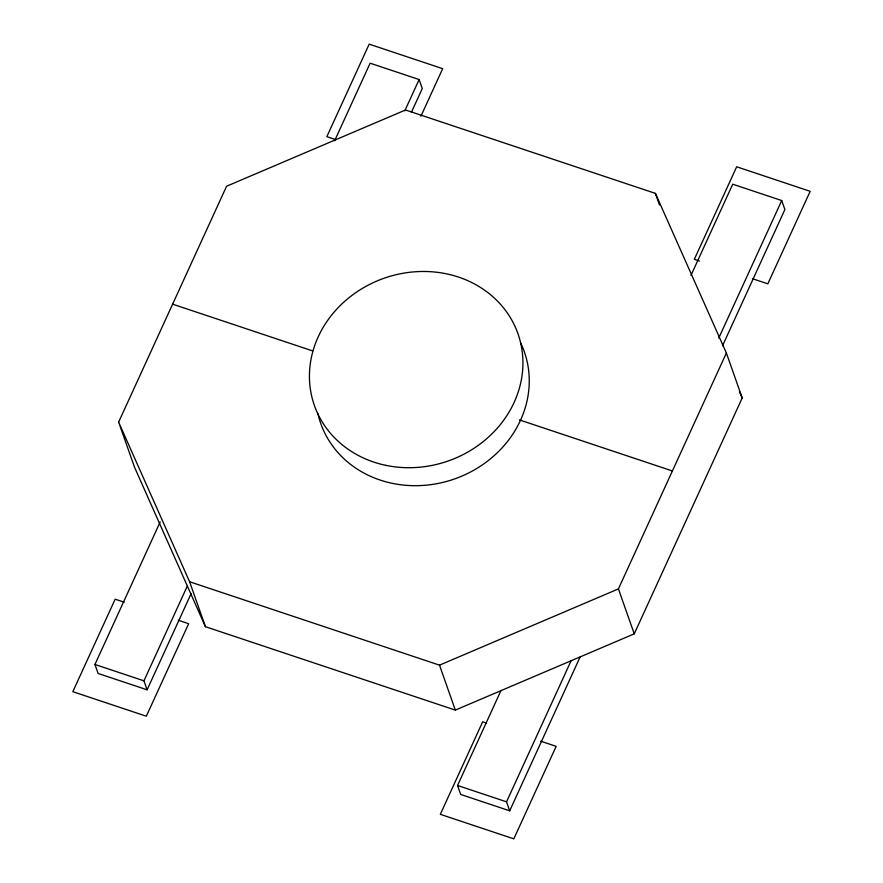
<?xml version="1.0" encoding="UTF-8"?>
<svg xmlns="http://www.w3.org/2000/svg" width="883" height="883" viewBox="0 0 883 883"><rect width="100%" height="100%" fill="white"/><g stroke="black" fill="none" stroke-linecap="round" stroke-linejoin="round"><path stroke-width="1.32" d="M118.631 422.118L226.589 186.236L405.518 109.989L655.407 193.388L726.378 353.023L742.206 397.968L634.248 633.851L455.33 710.098L205.43 626.698L134.459 467.063L118.631 422.118L189.602 581.754L205.43 626.698M191.169 593.553L147.108 689.811L98.112 673.453L94.945 664.469L160.165 521.963M334.657 140.695L370.132 63.19L419.127 79.547L422.295 88.532L411.423 112.284M147.108 689.811L143.951 680.826L187.428 585.815M404.822 110.794L419.127 79.547M420.937 116.181L442.681 68.675L369.182 44.15L326.842 136.655L335.871 139.669M580.076 657.062L509.701 810.815L460.705 794.468L457.537 785.473L501.014 690.473M690.959 275.452L732.724 184.205L781.72 200.551L784.888 209.547L722.526 345.794M509.701 810.815L506.533 801.83L571.191 660.572M718.784 338.057L781.72 200.551M189.602 581.754L439.502 665.153L618.42 588.906L726.378 353.023M699.491 261.015L694.336 259.293L736.676 166.788L810.175 191.324L767.835 283.829L752.36 278.664M172.615 304.171L312.604 350.893M519.325 419.878L672.405 470.97M124.194 602.184L115.165 599.171L72.825 691.676L146.324 716.212L188.664 623.707L178.344 620.263M486.522 723.111L482.659 721.819L440.319 814.325L513.818 838.85L556.158 746.345L540.683 741.179M94.945 664.469L143.951 680.826M457.537 785.473L506.533 801.83M739.413 391.677L742.206 397.968M655.407 193.388L659.48 204.944M618.42 588.906L634.248 633.851M439.502 665.153L455.33 710.098M520.771 343.189A107.914 96.832 -19.4 0 1 455.893 478.465A107.914 96.832 -19.4 0 1 318.686 416.82M318.399 415.705A107.914 96.832 -19.4 0 1 317.869 413.465M385.772 465.33A107.914 96.832 -19.4 0 0 519.999 340.341A107.914 96.832 -19.4 0 0 342.759 303.112A107.914 96.832 -19.4 0 0 385.772 465.33"/></g></svg>
